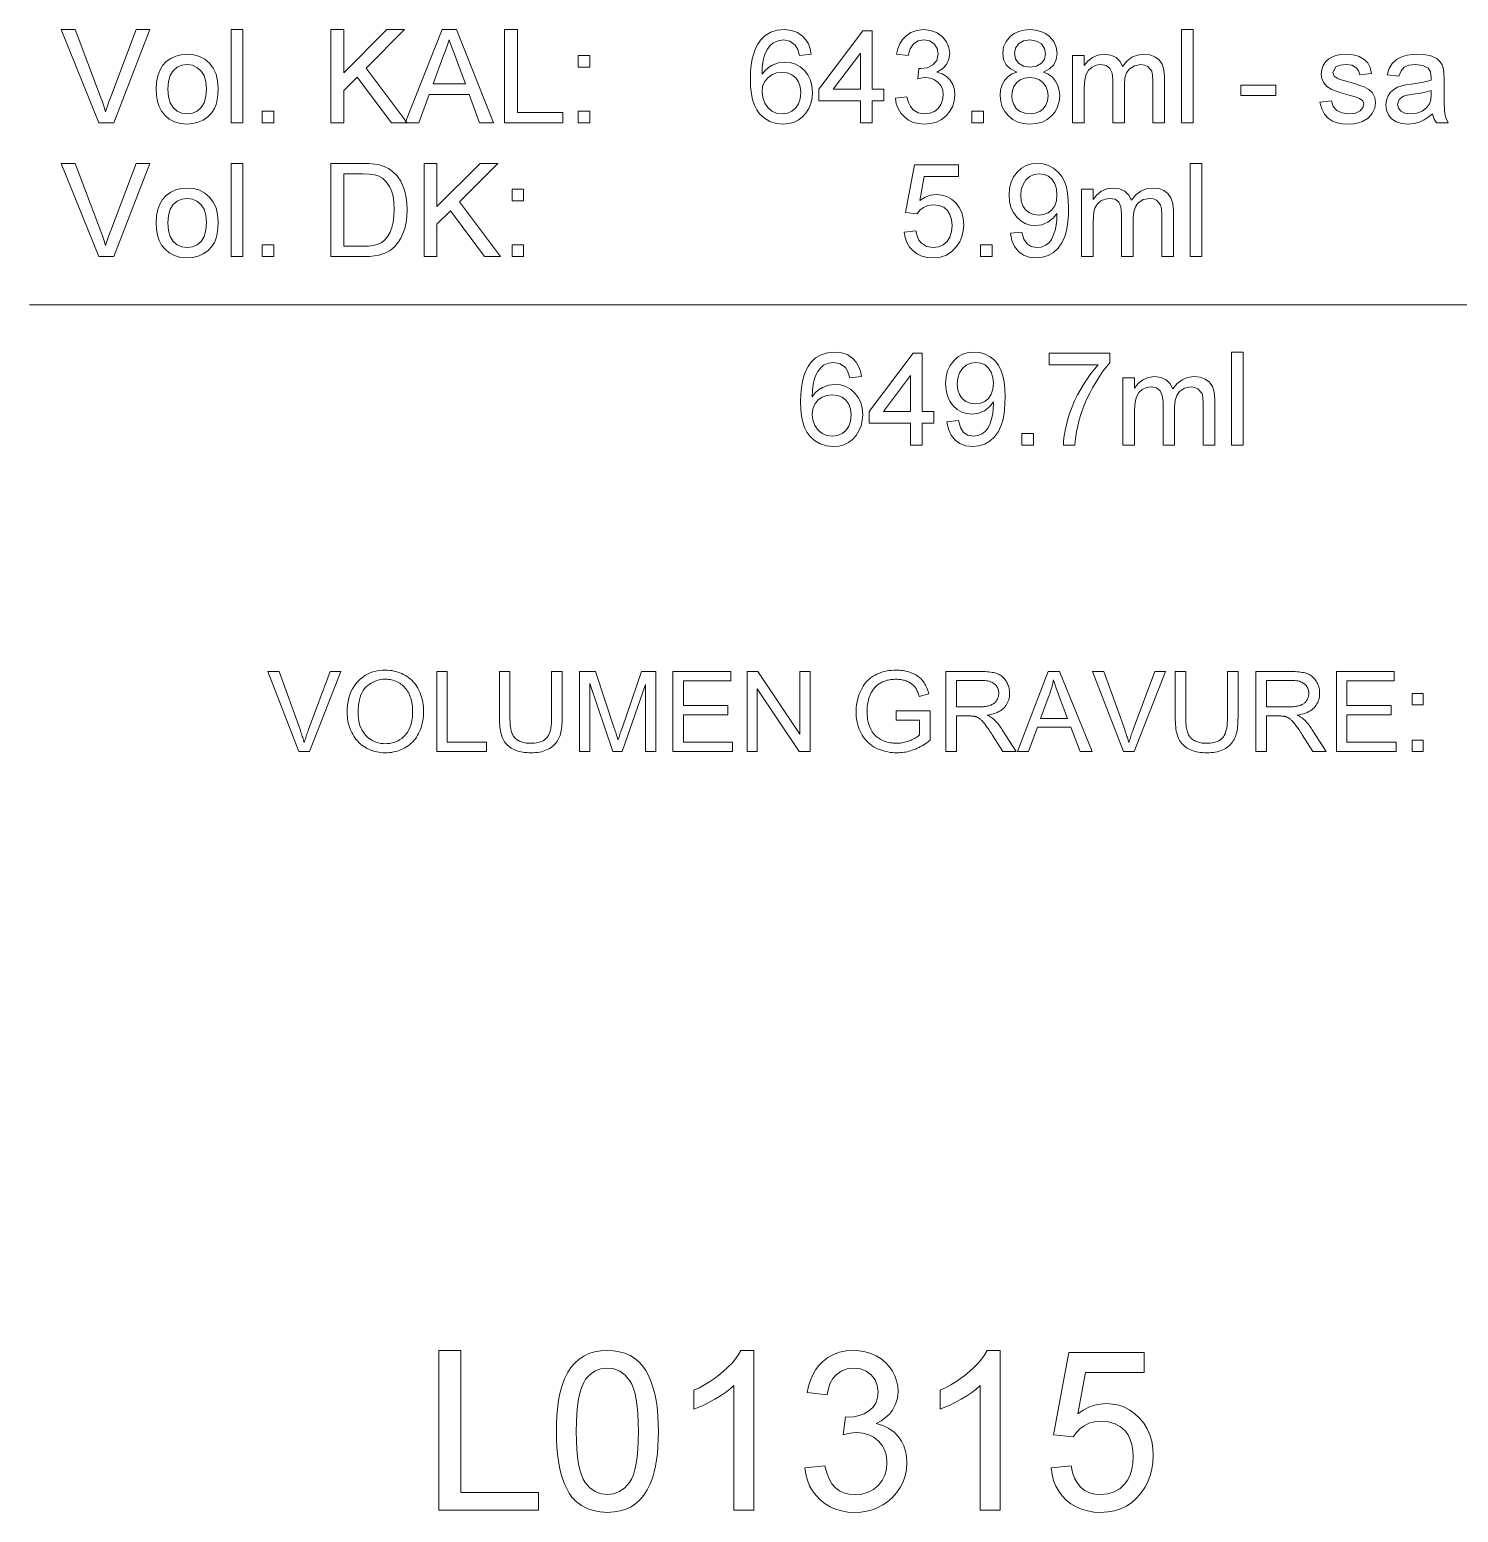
# Model space of a CAD drawing. Extents: x 0 to 594, y 0 to 575.
# Drawn here: x 374.2 to 427.9, y 61.5 to 117.2 of the extents above; entities that cross this region are included whole.
import ezdxf

# ---------------------------------------------------------------- set-up
doc = ezdxf.new("R2010")
doc.units = 0

msp = doc.modelspace()

# ---------------------------------------------------------------- linework, layer by layer
at = {"color": 7, "lineweight": 18}
msp.add_line((374.246, 106.825), (458.33, 106.825), dxfattribs=at)
at = {"color": 7, "lineweight": 13}
for points in [[(376.843, 113.656), (375.436, 117.156), (375.958, 117.156), (376.908, 114.637), (376.98, 114.44), (377.044, 114.25), (377.1, 114.07), (377.157, 114.259), (377.221, 114.448), (377.29, 114.637), (378.242, 117.156), (378.764, 117.156), (377.408, 113.656)], [(381.814, 113.656), (381.814, 117.156), (382.251, 117.156), (382.251, 113.656)], [(385.557, 113.656), (385.557, 117.156), (386.043, 117.156), (386.043, 115.536), (387.664, 117.156), (388.328, 117.156), (386.885, 115.715), (388.425, 113.656), (387.83, 113.656), (386.546, 115.374), (386.043, 114.872), (386.043, 113.656)], [(388.348, 113.656), (389.737, 117.156), (390.273, 117.156), (391.661, 113.656), (391.147, 113.656), (390.755, 114.726), (389.254, 114.726), (388.862, 113.656)], [(392.078, 113.656), (392.078, 117.156), (392.564, 117.156), (392.564, 114.045), (394.266, 114.045), (394.266, 113.656)], [(403.599, 116.233), (403.162, 116.184), (403.092, 116.415), (402.997, 116.573), (402.801, 116.719), (402.563, 116.768), (402.362, 116.741), (402.174, 116.661), (402.061, 116.556), (401.961, 116.422), (401.875, 116.26), (401.823, 116.112), (401.785, 115.933), (401.761, 115.722), (401.752, 115.479), (401.864, 115.622), (401.991, 115.738), (402.134, 115.827), (402.365, 115.913), (402.607, 115.941), (402.815, 115.921), (403.008, 115.862), (403.184, 115.763), (403.344, 115.624), (403.477, 115.454), (403.572, 115.261), (403.629, 115.045), (403.648, 114.806), (403.632, 114.591), (403.584, 114.387), (403.504, 114.193), (403.396, 114.019), (403.265, 113.874), (403.11, 113.759), (402.935, 113.675), (402.746, 113.625), (402.541, 113.608), (402.282, 113.632), (402.049, 113.706), (401.84, 113.828), (401.656, 114), (401.552, 114.145), (401.466, 114.318), (401.4, 114.52), (401.352, 114.749), (401.324, 115.007), (401.314, 115.293), (401.322, 115.57), (401.345, 115.824), (401.384, 116.056), (401.439, 116.265), (401.508, 116.452), (401.594, 116.616), (401.695, 116.758), (401.876, 116.933), (402.085, 117.057), (402.323, 117.132), (402.59, 117.156), (402.853, 117.129), (403.082, 117.047), (403.278, 116.911), (403.398, 116.777), (403.492, 116.619), (403.559, 116.438)], [(405.446, 113.656), (405.446, 114.483), (403.891, 114.483), (403.891, 114.92), (405.543, 117.108), (405.884, 117.108), (405.884, 114.92), (406.321, 114.92), (406.321, 114.483), (405.884, 114.483), (405.884, 113.656)], [(406.759, 114.58), (407.196, 114.629), (407.254, 114.426), (407.331, 114.264), (407.428, 114.145), (407.616, 114.034), (407.859, 113.997), (408.057, 114.019), (408.227, 114.087), (408.367, 114.199), (408.473, 114.345), (408.536, 114.512), (408.557, 114.7), (408.537, 114.879), (408.474, 115.036), (408.37, 115.171), (408.234, 115.274), (408.075, 115.336), (407.894, 115.356), (407.762, 115.345), (407.6, 115.309), (407.647, 115.698), (407.713, 115.693), (407.95, 115.727), (408.163, 115.829), (408.313, 116.002), (408.363, 116.249), (408.326, 116.454), (408.214, 116.62), (408.044, 116.731), (407.831, 116.768), (407.618, 116.731), (407.444, 116.622), (407.317, 116.439), (407.245, 116.184), (406.807, 116.233), (406.857, 116.44), (406.931, 116.623), (407.029, 116.781), (407.151, 116.914), (407.344, 117.049), (407.566, 117.13), (407.818, 117.156), (407.996, 117.143), (408.165, 117.102), (408.324, 117.035), (408.528, 116.891), (408.678, 116.703), (408.77, 116.486), (408.8, 116.256), (408.77, 116.042), (408.679, 115.848), (408.529, 115.683), (408.321, 115.555), (408.513, 115.491), (408.676, 115.392), (408.812, 115.259), (408.914, 115.097), (408.975, 114.91), (408.995, 114.698), (408.974, 114.479), (408.913, 114.277), (408.811, 114.092), (408.669, 113.925), (408.495, 113.786), (408.299, 113.687), (408.083, 113.628), (407.844, 113.608), (407.629, 113.625), (407.433, 113.675), (407.256, 113.76), (407.098, 113.879), (406.965, 114.024), (406.864, 114.189), (406.796, 114.375)], [(411.319, 115.564), (411.086, 115.681), (410.923, 115.84), (410.826, 116.036), (410.793, 116.268), (410.824, 116.505), (410.917, 116.716), (411.071, 116.9), (411.221, 117.012), (411.394, 117.092), (411.59, 117.14), (411.808, 117.156), (412.028, 117.14), (412.226, 117.091), (412.401, 117.009), (412.553, 116.894), (412.71, 116.707), (412.804, 116.494), (412.835, 116.256), (412.803, 116.031), (412.708, 115.838), (412.548, 115.681), (412.322, 115.564), (412.505, 115.48), (412.656, 115.367), (412.776, 115.226), (412.863, 115.06), (412.915, 114.874), (412.932, 114.667), (412.913, 114.452), (412.855, 114.254), (412.759, 114.075), (412.624, 113.913), (412.458, 113.78), (412.268, 113.684), (412.053, 113.627), (411.814, 113.608), (411.575, 113.627), (411.361, 113.684), (411.17, 113.78), (411.004, 113.914), (410.87, 114.077), (410.773, 114.259), (410.716, 114.46), (410.696, 114.68), (410.714, 114.895), (410.768, 115.085), (410.858, 115.251), (410.981, 115.388), (411.135, 115.492)], [(417.502, 113.656), (417.502, 117.156), (417.939, 117.156), (417.939, 113.656)], [(389.398, 115.115), (390.611, 115.115), (390.265, 116.059), (390.188, 116.268), (390.119, 116.456), (390.058, 116.623), (390.005, 116.768), (389.926, 116.554), (389.847, 116.338), (389.767, 116.12)], [(411.231, 116.271), (411.269, 116.061), (411.383, 115.893), (411.567, 115.783), (411.819, 115.747), (412.065, 115.783), (412.248, 115.892), (412.36, 116.054), (412.398, 116.248), (412.359, 116.451), (412.243, 116.618), (412.058, 116.73), (411.814, 116.768), (411.569, 116.731), (411.385, 116.621), (411.269, 116.46)], [(378.994, 114.92), (379.01, 115.185), (379.056, 115.42), (379.133, 115.627), (379.24, 115.805), (379.379, 115.954), (379.548, 116.076), (379.735, 116.163), (379.94, 116.215), (380.162, 116.233), (380.407, 116.212), (380.629, 116.148), (380.827, 116.042), (381.002, 115.893), (381.144, 115.707), (381.246, 115.489), (381.307, 115.239), (381.328, 114.956), (381.319, 114.726), (381.291, 114.523), (381.246, 114.345), (381.183, 114.193), (381.072, 114.022), (380.933, 113.878), (380.764, 113.762), (380.574, 113.676), (380.374, 113.625), (380.162, 113.608), (379.913, 113.629), (379.689, 113.692), (379.49, 113.798), (379.317, 113.946), (379.201, 114.093), (379.11, 114.264), (379.046, 114.459), (379.007, 114.678)], [(394.849, 115.747), (394.849, 116.184), (395.287, 116.184), (395.287, 115.747)], [(405.446, 114.92), (405.446, 116.271), (404.426, 114.92)], [(413.418, 113.656), (413.418, 116.184), (413.856, 116.184), (413.856, 115.804), (413.991, 115.978), (414.164, 116.115), (414.369, 116.203), (414.6, 116.233), (414.849, 116.203), (415.048, 116.112), (415.197, 115.966), (415.295, 115.773), (415.457, 115.974), (415.643, 116.118), (415.851, 116.204), (416.082, 116.233), (416.316, 116.21), (416.51, 116.14), (416.666, 116.025), (416.779, 115.862), (416.847, 115.649), (416.87, 115.386), (416.87, 113.656), (416.432, 113.656), (416.432, 115.23), (416.422, 115.448), (416.391, 115.596), (416.239, 115.776), (416.12, 115.827), (415.982, 115.844), (415.738, 115.8), (415.539, 115.669), (415.441, 115.529), (415.383, 115.342), (415.363, 115.108), (415.363, 113.656), (414.925, 113.656), (414.925, 115.28), (414.899, 115.526), (414.821, 115.703), (414.683, 115.809), (414.48, 115.844), (414.306, 115.82), (414.147, 115.75), (414.015, 115.634), (413.925, 115.474), (413.887, 115.336), (413.864, 115.162), (413.856, 114.952), (413.856, 113.656)], [(422.703, 114.434), (423.141, 114.483), (423.207, 114.275), (423.336, 114.122), (423.529, 114.028), (423.785, 113.997), (424.038, 114.024), (424.215, 114.107), (424.321, 114.227), (424.356, 114.367), (424.315, 114.485), (424.193, 114.576), (424.027, 114.636), (423.755, 114.71), (423.491, 114.786), (423.283, 114.855), (423.131, 114.917), (422.967, 115.021), (422.848, 115.159), (422.776, 115.321), (422.752, 115.5), (422.771, 115.664), (422.828, 115.815), (422.917, 115.948), (423.034, 116.056), (423.15, 116.124), (423.302, 116.181), (423.477, 116.22), (423.665, 116.233), (423.851, 116.223), (424.022, 116.194), (424.177, 116.145), (424.369, 116.041), (424.503, 115.906), (424.592, 115.73), (424.648, 115.504), (424.21, 115.455), (424.159, 115.618), (424.057, 115.741), (423.903, 115.818), (423.697, 115.844), (423.463, 115.822), (423.306, 115.755), (423.189, 115.546), (423.238, 115.409), (423.391, 115.305), (423.508, 115.269), (423.742, 115.205), (423.998, 115.129), (424.206, 115.062), (424.364, 115.005), (424.543, 114.91), (424.679, 114.779), (424.765, 114.613), (424.793, 114.411), (424.762, 114.202), (424.669, 114.006), (424.517, 113.837), (424.31, 113.712), (424.147, 113.654), (423.97, 113.619), (423.779, 113.608), (423.549, 113.621), (423.347, 113.66), (423.175, 113.725), (423.032, 113.816), (422.881, 113.978), (422.771, 114.184)], [(426.932, 113.997), (426.772, 113.868), (426.618, 113.768), (426.473, 113.696), (426.252, 113.63), (426.016, 113.608), (425.769, 113.63), (425.563, 113.698), (425.398, 113.81), (425.278, 113.958), (425.206, 114.13), (425.182, 114.328), (425.203, 114.504), (425.264, 114.665), (425.358, 114.803), (425.478, 114.91), (425.618, 114.991), (425.776, 115.05), (425.928, 115.082), (426.143, 115.114), (426.377, 115.146), (426.578, 115.181), (426.746, 115.22), (426.881, 115.261), (426.884, 115.365), (426.855, 115.573), (426.768, 115.709), (426.572, 115.81), (426.3, 115.844), (426.048, 115.82), (425.872, 115.747), (425.753, 115.614), (425.668, 115.406), (425.231, 115.455), (425.307, 115.698), (425.421, 115.889), (425.582, 116.035), (425.803, 116.144), (425.978, 116.193), (426.172, 116.223), (426.382, 116.233), (426.587, 116.224), (426.764, 116.199), (426.913, 116.156), (427.091, 116.069), (427.214, 115.962), (427.296, 115.829), (427.349, 115.666), (427.365, 115.515), (427.37, 115.283), (427.37, 114.74), (427.373, 114.405), (427.383, 114.157), (427.399, 113.996), (427.443, 113.822), (427.516, 113.656), (427.078, 113.656), (426.985, 113.814)], [(379.432, 114.921), (379.455, 114.638), (379.524, 114.407), (379.639, 114.227), (379.79, 114.099), (379.964, 114.022), (380.162, 113.997), (380.359, 114.022), (380.532, 114.1), (380.682, 114.228), (380.798, 114.41), (380.867, 114.645), (380.89, 114.935), (380.867, 115.209), (380.797, 115.436), (380.681, 115.613), (380.531, 115.741), (380.358, 115.818), (380.162, 115.844), (379.964, 115.818), (379.79, 115.742), (379.639, 115.615), (379.524, 115.436), (379.455, 115.204)], [(401.752, 114.815), (401.777, 114.604), (401.852, 114.401), (401.968, 114.227), (402.119, 114.1), (402.299, 114.023), (402.508, 113.997), (402.703, 114.02), (402.872, 114.092), (403.015, 114.211), (403.123, 114.37), (403.188, 114.564), (403.21, 114.792), (403.189, 115.011), (403.125, 115.196), (403.018, 115.349), (402.873, 115.462), (402.698, 115.53), (402.49, 115.552), (402.295, 115.53), (402.12, 115.462), (401.967, 115.349), (401.847, 115.199), (401.776, 115.021)], [(411.134, 114.684), (411.152, 114.511), (411.205, 114.343), (411.302, 114.196), (411.452, 114.087), (411.632, 114.019), (411.818, 113.997), (412.015, 114.018), (412.181, 114.081), (412.316, 114.187), (412.415, 114.325), (412.475, 114.486), (412.495, 114.67), (412.474, 114.857), (412.413, 115.022), (412.31, 115.163), (412.171, 115.271), (412.003, 115.336), (411.804, 115.358), (411.61, 115.336), (411.446, 115.272), (411.312, 115.165), (411.213, 115.026), (411.154, 114.866)], [(419.738, 114.677), (419.738, 115.066), (421.05, 115.066), (421.05, 114.677)], [(426.884, 114.872), (426.708, 114.818), (426.481, 114.771), (426.205, 114.729), (425.986, 114.693), (425.842, 114.653), (425.678, 114.53), (425.62, 114.35), (425.651, 114.211), (425.746, 114.098), (425.9, 114.022), (426.114, 113.997), (426.34, 114.023), (426.54, 114.1), (426.702, 114.219), (426.815, 114.367), (426.865, 114.522), (426.881, 114.736)], [(382.98, 113.656), (382.98, 114.094), (383.418, 114.094), (383.418, 113.656)], [(394.849, 113.656), (394.849, 114.094), (395.287, 114.094), (395.287, 113.656)], [(409.627, 113.656), (409.627, 114.094), (410.064, 114.094), (410.064, 113.656)], [(376.843, 108.631), (375.436, 112.131), (375.958, 112.131), (376.908, 109.611), (376.98, 109.414), (377.044, 109.225), (377.1, 109.044), (377.157, 109.233), (377.221, 109.422), (377.29, 109.611), (378.242, 112.131), (378.764, 112.131), (377.408, 108.631)], [(381.814, 108.631), (381.814, 112.131), (382.251, 112.131), (382.251, 108.631)], [(385.557, 108.631), (385.557, 112.131), (386.751, 112.131), (387, 112.125), (387.206, 112.108), (387.369, 112.081), (387.558, 112.022), (387.728, 111.939), (387.878, 111.83), (388.046, 111.66), (388.183, 111.46), (388.289, 111.232), (388.348, 111.043), (388.391, 110.842), (388.416, 110.627), (388.425, 110.4), (388.415, 110.144), (388.384, 109.908), (388.332, 109.693), (388.265, 109.499), (388.186, 109.33), (388.096, 109.183), (387.945, 109.003), (387.78, 108.866), (387.591, 108.764), (387.366, 108.69), (387.196, 108.657), (387.01, 108.637), (386.808, 108.631)], [(389.057, 108.631), (389.057, 112.131), (389.543, 112.131), (389.543, 110.51), (391.164, 112.131), (391.828, 112.131), (390.385, 110.689), (391.925, 108.631), (391.33, 108.631), (390.046, 110.348), (389.543, 109.846), (389.543, 108.631)], [(407.091, 109.554), (407.529, 109.603), (407.574, 109.411), (407.645, 109.253), (407.741, 109.13), (407.932, 109.011), (408.178, 108.971), (408.385, 108.996), (408.559, 109.072), (408.701, 109.199), (408.806, 109.367), (408.869, 109.569), (408.89, 109.804), (408.87, 110.025), (408.811, 110.214), (408.713, 110.368), (408.575, 110.483), (408.398, 110.552), (408.181, 110.575), (407.979, 110.552), (407.814, 110.481), (407.682, 110.372), (407.578, 110.235), (407.14, 110.284), (407.48, 112.082), (409.133, 112.082), (409.133, 111.645), (407.841, 111.645), (407.674, 110.739), (407.876, 110.864), (408.084, 110.939), (408.299, 110.964), (408.507, 110.944), (408.698, 110.885), (408.872, 110.785), (409.03, 110.646), (409.16, 110.476), (409.253, 110.283), (409.309, 110.068), (409.328, 109.829), (409.311, 109.6), (409.261, 109.386), (409.178, 109.189), (409.061, 109.008), (408.884, 108.821), (408.677, 108.688), (408.441, 108.609), (408.175, 108.582), (407.956, 108.599), (407.757, 108.649), (407.58, 108.732), (407.424, 108.848), (407.294, 108.992), (407.195, 109.158), (407.128, 109.345)], [(411.078, 109.506), (411.515, 109.554), (411.587, 109.29), (411.704, 109.109), (411.863, 109.006), (412.061, 108.971), (412.239, 108.992), (412.4, 109.055), (412.534, 109.153), (412.63, 109.279), (412.704, 109.445), (412.769, 109.662), (412.803, 109.826), (412.823, 109.996), (412.83, 110.17), (412.828, 110.255), (412.681, 110.071), (412.489, 109.925), (412.266, 109.829), (412.025, 109.797), (411.824, 109.817), (411.639, 109.876), (411.47, 109.975), (411.318, 110.113), (411.191, 110.284), (411.101, 110.48), (411.047, 110.7), (411.029, 110.946), (411.048, 111.2), (411.105, 111.428), (411.2, 111.63), (411.334, 111.805), (411.496, 111.948), (411.677, 112.049), (411.878, 112.11), (412.098, 112.131), (412.313, 112.11), (412.515, 112.05), (412.705, 111.948), (412.873, 111.809), (413.012, 111.636), (413.122, 111.428), (413.185, 111.24), (413.229, 111.015), (413.256, 110.751), (413.265, 110.45), (413.259, 110.194), (413.242, 109.96), (413.214, 109.748), (413.174, 109.558), (413.123, 109.389), (413.012, 109.147), (412.871, 108.947), (412.699, 108.788), (412.5, 108.674), (412.281, 108.605), (412.039, 108.582), (411.788, 108.609), (411.57, 108.69), (411.384, 108.824), (411.237, 109.008), (411.135, 109.235)], [(417.835, 108.631), (417.835, 112.131), (418.272, 112.131), (418.272, 108.631)], [(386.043, 109.02), (386.768, 109.02), (386.976, 109.027), (387.152, 109.049), (387.296, 109.085), (387.467, 109.164), (387.601, 109.27), (387.699, 109.395), (387.782, 109.545), (387.849, 109.721), (387.899, 109.923), (387.929, 110.152), (387.939, 110.407), (387.928, 110.671), (387.895, 110.902), (387.84, 111.1), (387.764, 111.267), (387.639, 111.445), (387.497, 111.579), (387.339, 111.669), (387.194, 111.709), (387, 111.734), (386.757, 111.742), (386.043, 111.742)], [(412.828, 110.956), (412.807, 111.18), (412.747, 111.371), (412.646, 111.53), (412.512, 111.648), (412.352, 111.718), (412.167, 111.742), (411.975, 111.716), (411.807, 111.64), (411.664, 111.513), (411.554, 111.346), (411.488, 111.148), (411.466, 110.921), (411.487, 110.717), (411.549, 110.54), (411.653, 110.39), (411.792, 110.277), (411.959, 110.209), (412.155, 110.186), (412.34, 110.209), (412.501, 110.277), (412.638, 110.39), (412.743, 110.544), (412.807, 110.732)], [(378.994, 109.895), (379.01, 110.159), (379.056, 110.395), (379.133, 110.601), (379.24, 110.779), (379.379, 110.928), (379.548, 111.05), (379.735, 111.137), (379.94, 111.19), (380.162, 111.207), (380.407, 111.186), (380.629, 111.122), (380.827, 111.016), (381.002, 110.868), (381.144, 110.682), (381.246, 110.464), (381.307, 110.213), (381.328, 109.93), (381.319, 109.701), (381.291, 109.497), (381.246, 109.319), (381.183, 109.167), (381.072, 108.996), (380.933, 108.852), (380.764, 108.736), (380.574, 108.651), (380.374, 108.599), (380.162, 108.582), (379.913, 108.603), (379.689, 108.667), (379.49, 108.772), (379.317, 108.92), (379.201, 109.067), (379.11, 109.238), (379.046, 109.433), (379.007, 109.652)], [(392.362, 110.721), (392.362, 111.159), (392.8, 111.159), (392.8, 110.721)], [(413.751, 108.631), (413.751, 111.159), (414.189, 111.159), (414.189, 110.778), (414.323, 110.953), (414.496, 111.089), (414.702, 111.178), (414.933, 111.207), (415.182, 111.177), (415.381, 111.086), (415.53, 110.941), (415.627, 110.748), (415.79, 110.949), (415.975, 111.092), (416.184, 111.178), (416.415, 111.207), (416.649, 111.184), (416.843, 111.115), (416.999, 110.999), (417.112, 110.836), (417.18, 110.623), (417.203, 110.36), (417.203, 108.631), (416.765, 108.631), (416.765, 110.205), (416.755, 110.423), (416.723, 110.57), (416.572, 110.75), (416.453, 110.801), (416.315, 110.818), (416.071, 110.774), (415.872, 110.643), (415.774, 110.503), (415.715, 110.316), (415.696, 110.082), (415.696, 108.631), (415.258, 108.631), (415.258, 110.254), (415.232, 110.501), (415.154, 110.677), (415.016, 110.783), (414.812, 110.818), (414.639, 110.795), (414.479, 110.724), (414.347, 110.608), (414.257, 110.449), (414.219, 110.31), (414.196, 110.136), (414.189, 109.927), (414.189, 108.631)], [(379.432, 109.895), (379.455, 109.612), (379.524, 109.381), (379.639, 109.202), (379.79, 109.074), (379.964, 108.997), (380.162, 108.971), (380.359, 108.997), (380.532, 109.074), (380.682, 109.203), (380.798, 109.384), (380.867, 109.62), (380.89, 109.909), (380.867, 110.184), (380.797, 110.41), (380.681, 110.588), (380.531, 110.716), (380.358, 110.793), (380.162, 110.818), (379.964, 110.793), (379.79, 110.716), (379.639, 110.589), (379.524, 110.41), (379.455, 110.179)], [(382.98, 108.631), (382.98, 109.068), (383.418, 109.068), (383.418, 108.631)], [(392.362, 108.631), (392.362, 109.068), (392.8, 109.068), (392.8, 108.631)], [(409.96, 108.631), (409.96, 109.068), (410.397, 109.068), (410.397, 108.631)], [(405.485, 104.123), (405.048, 104.075), (404.978, 104.306), (404.884, 104.464), (404.687, 104.609), (404.449, 104.658), (404.249, 104.631), (404.061, 104.552), (403.947, 104.446), (403.847, 104.312), (403.761, 104.151), (403.709, 104.003), (403.671, 103.823), (403.648, 103.612), (403.638, 103.369), (403.75, 103.512), (403.878, 103.628), (404.02, 103.718), (404.251, 103.803), (404.493, 103.832), (404.702, 103.812), (404.894, 103.752), (405.07, 103.653), (405.23, 103.515), (405.363, 103.345), (405.458, 103.152), (405.515, 102.936), (405.534, 102.696), (405.518, 102.481), (405.47, 102.277), (405.391, 102.083), (405.283, 101.909), (405.152, 101.764), (404.996, 101.649), (404.822, 101.565), (404.632, 101.515), (404.427, 101.498), (404.169, 101.523), (403.935, 101.596), (403.727, 101.719), (403.543, 101.891), (403.438, 102.035), (403.353, 102.209), (403.286, 102.41), (403.239, 102.64), (403.21, 102.898), (403.201, 103.184), (403.208, 103.46), (403.232, 103.714), (403.271, 103.946), (403.325, 104.155), (403.395, 104.342), (403.48, 104.507), (403.581, 104.649), (403.762, 104.823), (403.971, 104.947), (404.21, 105.022), (404.477, 105.047), (404.74, 105.02), (404.969, 104.938), (405.164, 104.802), (405.285, 104.667), (405.379, 104.509), (405.445, 104.328)], [(407.333, 101.547), (407.333, 102.373), (405.777, 102.373), (405.777, 102.811), (407.43, 104.998), (407.77, 104.998), (407.77, 102.811), (408.208, 102.811), (408.208, 102.373), (407.77, 102.373), (407.77, 101.547)], [(408.694, 102.422), (409.131, 102.471), (409.203, 102.206), (409.32, 102.025), (409.479, 101.922), (409.677, 101.887), (409.856, 101.908), (410.017, 101.971), (410.15, 102.069), (410.247, 102.196), (410.32, 102.362), (410.385, 102.578), (410.419, 102.743), (410.439, 102.912), (410.446, 103.087), (410.444, 103.172), (410.297, 102.987), (410.105, 102.841), (409.882, 102.745), (409.641, 102.714), (409.44, 102.733), (409.255, 102.793), (409.087, 102.891), (408.934, 103.03), (408.808, 103.2), (408.717, 103.396), (408.663, 103.616), (408.645, 103.862), (408.664, 104.116), (408.721, 104.344), (408.817, 104.546), (408.95, 104.721), (409.112, 104.864), (409.294, 104.966), (409.495, 105.027), (409.715, 105.047), (409.93, 105.027), (410.132, 104.966), (410.321, 104.864), (410.49, 104.725), (410.629, 104.552), (410.738, 104.344), (410.801, 104.156), (410.846, 103.931), (410.872, 103.667), (410.881, 103.366), (410.876, 103.11), (410.858, 102.877), (410.83, 102.664), (410.79, 102.474), (410.739, 102.305), (410.628, 102.063), (410.487, 101.863), (410.315, 101.705), (410.117, 101.59), (409.897, 101.521), (409.655, 101.498), (409.404, 101.525), (409.186, 101.606), (409, 101.741), (408.853, 101.924), (408.751, 102.151)], [(412.534, 104.561), (412.534, 104.998), (414.819, 104.998), (414.819, 104.644), (414.687, 104.492), (414.557, 104.322), (414.426, 104.133), (414.296, 103.927), (414.167, 103.702), (414.064, 103.506), (413.968, 103.309), (413.881, 103.109), (413.802, 102.908), (413.731, 102.705), (413.668, 102.5), (413.61, 102.277), (413.564, 102.044), (413.53, 101.801), (413.506, 101.547), (413.069, 101.547), (413.078, 101.717), (413.1, 101.902), (413.135, 102.099), (413.183, 102.311), (413.243, 102.536), (413.315, 102.766), (413.399, 102.993), (413.494, 103.216), (413.601, 103.437), (413.72, 103.654), (413.846, 103.862), (413.975, 104.057), (414.107, 104.238), (414.243, 104.406), (414.381, 104.561)], [(419.388, 101.547), (419.388, 105.047), (419.826, 105.047), (419.826, 101.547)], [(407.333, 102.811), (407.333, 104.161), (406.313, 102.811)], [(410.444, 103.872), (410.424, 104.096), (410.363, 104.288), (410.262, 104.446), (410.128, 104.564), (409.968, 104.634), (409.783, 104.658), (409.591, 104.633), (409.423, 104.556), (409.28, 104.429), (409.17, 104.262), (409.105, 104.064), (409.083, 103.837), (409.103, 103.633), (409.166, 103.456), (409.269, 103.306), (409.408, 103.193), (409.575, 103.125), (409.772, 103.102), (409.956, 103.125), (410.117, 103.193), (410.255, 103.306), (410.36, 103.46), (410.423, 103.648)], [(415.305, 101.547), (415.305, 104.075), (415.742, 104.075), (415.742, 103.694), (415.877, 103.869), (416.05, 104.006), (416.255, 104.094), (416.487, 104.123), (416.736, 104.093), (416.935, 104.002), (417.084, 103.857), (417.181, 103.664), (417.344, 103.865), (417.529, 104.008), (417.737, 104.095), (417.969, 104.123), (418.202, 104.1), (418.397, 104.031), (418.552, 103.916), (418.666, 103.752), (418.734, 103.539), (418.756, 103.276), (418.756, 101.547), (418.319, 101.547), (418.319, 103.121), (418.308, 103.339), (418.277, 103.486), (418.126, 103.666), (418.007, 103.717), (417.868, 103.734), (417.624, 103.691), (417.426, 103.559), (417.328, 103.419), (417.269, 103.232), (417.249, 102.998), (417.249, 101.547), (416.812, 101.547), (416.812, 103.17), (416.786, 103.417), (416.707, 103.593), (416.57, 103.699), (416.366, 103.734), (416.193, 103.711), (416.033, 103.64), (415.901, 103.524), (415.811, 103.365), (415.773, 103.226), (415.75, 103.052), (415.742, 102.843), (415.742, 101.547)], [(403.638, 102.706), (403.663, 102.494), (403.738, 102.292), (403.855, 102.117), (404.005, 101.99), (404.186, 101.913), (404.394, 101.887), (404.589, 101.911), (404.758, 101.982), (404.901, 102.101), (405.01, 102.261), (405.075, 102.454), (405.097, 102.682), (405.075, 102.901), (405.011, 103.087), (404.904, 103.239), (404.76, 103.352), (404.584, 103.42), (404.377, 103.443), (404.181, 103.42), (404.007, 103.352), (403.853, 103.239), (403.734, 103.089), (403.662, 102.912)], [(411.513, 101.547), (411.513, 101.984), (411.951, 101.984), (411.951, 101.547)], [(384.354, 90.044), (383.192, 93.044), (383.621, 93.044), (384.401, 90.865), (384.419, 90.813), (384.437, 90.761), (384.455, 90.71), (384.471, 90.66), (384.487, 90.611), (384.503, 90.562), (384.518, 90.514), (384.532, 90.466), (384.546, 90.42), (384.559, 90.374), (384.573, 90.423), (384.587, 90.472), (384.602, 90.521), (384.618, 90.57), (384.634, 90.619), (384.65, 90.668), (384.667, 90.717), (384.684, 90.766), (384.702, 90.816), (384.72, 90.865), (385.531, 93.044), (385.936, 93.044), (384.761, 90.044)], [(386.171, 91.505), (386.175, 91.651), (386.187, 91.791), (386.207, 91.924), (386.235, 92.051), (386.271, 92.171), (386.315, 92.285), (386.368, 92.392), (386.428, 92.493), (386.496, 92.587), (386.572, 92.675), (386.655, 92.755), (386.742, 92.827), (386.834, 92.89), (386.93, 92.945), (387.032, 92.992), (387.137, 93.03), (387.248, 93.059), (387.363, 93.08), (387.483, 93.093), (387.608, 93.097), (387.69, 93.095), (387.771, 93.089), (387.85, 93.079), (387.927, 93.065), (388.003, 93.048), (388.077, 93.026), (388.149, 93), (388.22, 92.97), (388.289, 92.936), (388.357, 92.899), (388.422, 92.857), (388.484, 92.813), (388.543, 92.766), (388.598, 92.715), (388.651, 92.661), (388.7, 92.604), (388.746, 92.544), (388.789, 92.481), (388.829, 92.415), (388.865, 92.345), (388.898, 92.273), (388.928, 92.199), (388.954, 92.124), (388.977, 92.046), (388.996, 91.966), (389.012, 91.885), (389.024, 91.802), (389.033, 91.716), (389.038, 91.629), (389.04, 91.54), (389.038, 91.45), (389.033, 91.361), (389.024, 91.275), (389.011, 91.19), (388.994, 91.108), (388.974, 91.027), (388.95, 90.948), (388.922, 90.871), (388.891, 90.796), (388.856, 90.723), (388.818, 90.653), (388.776, 90.586), (388.732, 90.523), (388.684, 90.463), (388.633, 90.407), (388.58, 90.354), (388.523, 90.305), (388.463, 90.259), (388.4, 90.217), (388.334, 90.178), (388.266, 90.143), (388.197, 90.111), (388.127, 90.084), (388.056, 90.06), (387.983, 90.039), (387.91, 90.023), (387.835, 90.01), (387.76, 90), (387.683, 89.995), (387.606, 89.993), (387.522, 89.995), (387.44, 90.001), (387.36, 90.011), (387.281, 90.026), (387.205, 90.044), (387.13, 90.067), (387.057, 90.093), (386.986, 90.124), (386.916, 90.159), (386.848, 90.198), (386.783, 90.24), (386.721, 90.285), (386.663, 90.334), (386.607, 90.385), (386.555, 90.44), (386.506, 90.497), (386.461, 90.557), (386.418, 90.621), (386.379, 90.687), (386.343, 90.756), (386.31, 90.827), (386.281, 90.899), (386.255, 90.972), (386.233, 91.046), (386.214, 91.12), (386.199, 91.196), (386.187, 91.272), (386.178, 91.349), (386.173, 91.427)], [(389.535, 90.044), (389.535, 93.044), (389.932, 93.044), (389.932, 90.398), (391.41, 90.398), (391.41, 90.044)], [(393.851, 93.044), (394.248, 93.044), (394.248, 91.311), (394.247, 91.222), (394.244, 91.137), (394.239, 91.056), (394.232, 90.979), (394.223, 90.905), (394.211, 90.835), (394.198, 90.769), (394.183, 90.706), (394.165, 90.648), (394.146, 90.592), (394.124, 90.54), (394.098, 90.49), (394.07, 90.442), (394.038, 90.396), (394.002, 90.351), (393.964, 90.309), (393.922, 90.269), (393.877, 90.23), (393.828, 90.194), (393.776, 90.16), (393.721, 90.128), (393.663, 90.1), (393.601, 90.075), (393.536, 90.053), (393.468, 90.035), (393.396, 90.02), (393.321, 90.008), (393.242, 90), (393.161, 89.995), (393.076, 89.993), (392.993, 89.994), (392.913, 89.999), (392.836, 90.006), (392.763, 90.016), (392.692, 90.029), (392.625, 90.045), (392.561, 90.064), (392.499, 90.086), (392.441, 90.111), (392.386, 90.138), (392.334, 90.169), (392.285, 90.201), (392.239, 90.237), (392.196, 90.275), (392.156, 90.316), (392.12, 90.359), (392.086, 90.405), (392.055, 90.454), (392.028, 90.505), (392.003, 90.559), (391.982, 90.616), (391.962, 90.677), (391.945, 90.742), (391.93, 90.811), (391.917, 90.884), (391.907, 90.962), (391.899, 91.043), (391.893, 91.128), (391.89, 91.217), (391.889, 91.311), (391.889, 93.044), (392.286, 93.044), (392.286, 91.313), (392.286, 91.237), (392.289, 91.165), (392.292, 91.097), (392.297, 91.033), (392.304, 90.973), (392.312, 90.918), (392.321, 90.866), (392.332, 90.819), (392.345, 90.776), (392.358, 90.737), (392.374, 90.701), (392.392, 90.666), (392.411, 90.633), (392.433, 90.602), (392.457, 90.573), (392.483, 90.545), (392.511, 90.519), (392.541, 90.495), (392.574, 90.472), (392.608, 90.451), (392.644, 90.432), (392.682, 90.415), (392.721, 90.4), (392.762, 90.387), (392.805, 90.376), (392.849, 90.367), (392.894, 90.36), (392.942, 90.355), (392.99, 90.352), (393.041, 90.351), (393.126, 90.353), (393.206, 90.359), (393.281, 90.369), (393.351, 90.383), (393.416, 90.401), (393.476, 90.422), (393.531, 90.448), (393.58, 90.478), (393.625, 90.512), (393.665, 90.549), (393.7, 90.593), (393.732, 90.644), (393.76, 90.702), (393.784, 90.767), (393.805, 90.84), (393.821, 90.92), (393.834, 91.007), (393.844, 91.102), (393.849, 91.204), (393.851, 91.313)], [(394.897, 90.044), (394.897, 93.044), (395.494, 93.044), (396.205, 90.92), (396.224, 90.862), (396.242, 90.807), (396.259, 90.755), (396.275, 90.706), (396.289, 90.661), (396.303, 90.618), (396.316, 90.578), (396.328, 90.541), (396.338, 90.507), (396.348, 90.476), (396.359, 90.51), (396.371, 90.547), (396.384, 90.588), (396.398, 90.631), (396.413, 90.678), (396.43, 90.728), (396.447, 90.78), (396.466, 90.836), (396.486, 90.895), (396.507, 90.957), (397.226, 93.044), (397.76, 93.044), (397.76, 90.044), (397.377, 90.044), (397.377, 92.555), (396.505, 90.044), (396.147, 90.044), (395.28, 92.598), (395.28, 90.044)], [(398.408, 90.044), (398.408, 93.044), (400.578, 93.044), (400.578, 92.69), (398.805, 92.69), (398.805, 91.771), (400.465, 91.771), (400.465, 91.419), (398.805, 91.419), (398.805, 90.398), (400.647, 90.398), (400.647, 90.044)], [(401.192, 90.044), (401.192, 93.044), (401.599, 93.044), (403.175, 90.689), (403.175, 93.044), (403.555, 93.044), (403.555, 90.044), (403.148, 90.044), (401.572, 92.401), (401.572, 90.044)], [(406.79, 91.221), (406.79, 91.573), (408.061, 91.575), (408.061, 90.462), (408.003, 90.416), (407.943, 90.373), (407.884, 90.332), (407.824, 90.293), (407.764, 90.257), (407.703, 90.223), (407.643, 90.192), (407.581, 90.162), (407.52, 90.135), (407.458, 90.111), (407.395, 90.088), (407.333, 90.068), (407.27, 90.051), (407.206, 90.035), (407.142, 90.022), (407.078, 90.012), (407.014, 90.003), (406.949, 89.998), (406.884, 89.994), (406.819, 89.993), (406.732, 89.995), (406.646, 90), (406.561, 90.01), (406.478, 90.023), (406.397, 90.04), (406.318, 90.061), (406.24, 90.086), (406.164, 90.114), (406.089, 90.146), (406.016, 90.182), (405.945, 90.222), (405.879, 90.265), (405.815, 90.311), (405.755, 90.361), (405.699, 90.414), (405.646, 90.47), (405.597, 90.53), (405.551, 90.593), (405.509, 90.66), (405.471, 90.73), (405.436, 90.802), (405.404, 90.876), (405.377, 90.952), (405.353, 91.03), (405.332, 91.109), (405.316, 91.19), (405.303, 91.272), (405.294, 91.356), (405.288, 91.442), (405.286, 91.53), (405.288, 91.617), (405.294, 91.703), (405.303, 91.787), (405.316, 91.871), (405.332, 91.953), (405.352, 92.034), (405.376, 92.114), (405.404, 92.193), (405.435, 92.271), (405.47, 92.347), (405.508, 92.421), (405.549, 92.491), (405.594, 92.557), (405.642, 92.62), (405.693, 92.678), (405.747, 92.732), (405.805, 92.783), (405.865, 92.83), (405.929, 92.872), (405.996, 92.911), (406.066, 92.946), (406.138, 92.977), (406.212, 93.005), (406.288, 93.029), (406.366, 93.049), (406.447, 93.066), (406.529, 93.079), (406.613, 93.088), (406.7, 93.093), (406.788, 93.095), (406.853, 93.094), (406.916, 93.091), (406.978, 93.086), (407.039, 93.078), (407.098, 93.069), (407.156, 93.057), (407.213, 93.044), (407.269, 93.028), (407.324, 93.01), (407.377, 92.99), (407.428, 92.968), (407.477, 92.944), (407.524, 92.919), (407.569, 92.892), (407.611, 92.864), (407.651, 92.834), (407.689, 92.802), (407.725, 92.768), (407.758, 92.733), (407.789, 92.696), (407.818, 92.657), (407.846, 92.616), (407.872, 92.573), (407.897, 92.527), (407.921, 92.479), (407.943, 92.429), (407.963, 92.376), (407.982, 92.322), (408, 92.264), (408.016, 92.205), (407.658, 92.107), (407.644, 92.152), (407.63, 92.195), (407.615, 92.235), (407.599, 92.274), (407.582, 92.311), (407.565, 92.346), (407.548, 92.38), (407.529, 92.411), (407.51, 92.44), (407.49, 92.467), (407.469, 92.493), (407.447, 92.517), (407.422, 92.541), (407.396, 92.563), (407.369, 92.585), (407.339, 92.605), (407.308, 92.625), (407.275, 92.643), (407.24, 92.66), (407.204, 92.677), (407.166, 92.692), (407.128, 92.705), (407.088, 92.717), (407.048, 92.727), (407.007, 92.736), (406.966, 92.743), (406.923, 92.748), (406.88, 92.752), (406.836, 92.755), (406.79, 92.756), (406.737, 92.755), (406.685, 92.752), (406.634, 92.748), (406.585, 92.742), (406.537, 92.735), (406.49, 92.726), (406.446, 92.715), (406.402, 92.702), (406.36, 92.688), (406.32, 92.673), (406.281, 92.656), (406.243, 92.637), (406.208, 92.618), (406.173, 92.598), (406.141, 92.577), (406.109, 92.554), (406.08, 92.531), (406.051, 92.507), (406.025, 92.481), (406, 92.455), (405.976, 92.427), (405.953, 92.4), (405.931, 92.371), (405.911, 92.342), (405.891, 92.313), (405.873, 92.283), (405.856, 92.253), (405.839, 92.222), (405.824, 92.19), (405.81, 92.158), (405.788, 92.102), (405.769, 92.045), (405.752, 91.987), (405.737, 91.928), (405.724, 91.868), (405.714, 91.807), (405.706, 91.745), (405.7, 91.683), (405.697, 91.619), (405.696, 91.554), (405.697, 91.475), (405.701, 91.399), (405.708, 91.325), (405.718, 91.254), (405.73, 91.186), (405.745, 91.12), (405.763, 91.057), (405.784, 90.996), (405.808, 90.938), (405.834, 90.883), (405.863, 90.83), (405.894, 90.781), (405.928, 90.734), (405.964, 90.689), (406.003, 90.648), (406.045, 90.609), (406.089, 90.573), (406.135, 90.54), (406.184, 90.51), (406.236, 90.482), (406.289, 90.457), (406.343, 90.435), (406.397, 90.415), (406.452, 90.398), (406.508, 90.384), (406.564, 90.372), (406.622, 90.363), (406.679, 90.356), (406.738, 90.352), (406.797, 90.351), (406.848, 90.352), (406.899, 90.355), (406.95, 90.36), (407.001, 90.367), (407.051, 90.376), (407.102, 90.387), (407.152, 90.4), (407.201, 90.415), (407.251, 90.431), (407.3, 90.45), (407.348, 90.47), (407.393, 90.49), (407.437, 90.511), (407.477, 90.532), (407.516, 90.553), (407.552, 90.574), (407.586, 90.596), (407.617, 90.618), (407.646, 90.64), (407.672, 90.662), (407.672, 91.221)], [(408.653, 90.044), (408.653, 93.044), (409.983, 93.044), (410.061, 93.043), (410.136, 93.041), (410.206, 93.037), (410.273, 93.031), (410.336, 93.024), (410.395, 93.015), (410.45, 93.004), (410.501, 92.992), (410.549, 92.979), (410.593, 92.963), (410.634, 92.946), (410.673, 92.926), (410.71, 92.904), (410.746, 92.879), (410.78, 92.851), (410.813, 92.822), (410.844, 92.789), (410.873, 92.755), (410.9, 92.717), (410.926, 92.678), (410.95, 92.636), (410.971, 92.594), (410.99, 92.551), (411.006, 92.507), (411.02, 92.462), (411.031, 92.417), (411.04, 92.37), (411.046, 92.323), (411.05, 92.275), (411.051, 92.225), (411.049, 92.163), (411.043, 92.102), (411.032, 92.043), (411.018, 91.986), (410.999, 91.931), (410.977, 91.879), (410.95, 91.828), (410.919, 91.779), (410.884, 91.732), (410.844, 91.687), (410.801, 91.645), (410.753, 91.606), (410.7, 91.57), (410.643, 91.538), (410.581, 91.508), (410.515, 91.482), (410.445, 91.459), (410.37, 91.439), (410.29, 91.422), (410.206, 91.409), (410.237, 91.394), (410.266, 91.379), (410.294, 91.364), (410.32, 91.349), (410.345, 91.334), (410.368, 91.319), (410.389, 91.304), (410.41, 91.289), (410.428, 91.274), (410.445, 91.26), (410.48, 91.227), (410.514, 91.193), (410.548, 91.157), (410.582, 91.119), (410.615, 91.08), (410.647, 91.039), (410.68, 90.997), (410.712, 90.953), (410.743, 90.908), (410.775, 90.861), (411.297, 90.044), (410.797, 90.044), (410.4, 90.668), (410.366, 90.721), (410.333, 90.771), (410.301, 90.819), (410.271, 90.864), (410.242, 90.907), (410.214, 90.947), (410.187, 90.984), (410.161, 91.019), (410.137, 91.052), (410.114, 91.082), (410.092, 91.109), (410.07, 91.135), (410.048, 91.16), (410.028, 91.182), (410.007, 91.203), (409.987, 91.223), (409.968, 91.24), (409.949, 91.256), (409.93, 91.27), (409.912, 91.282), (409.894, 91.293), (409.877, 91.304), (409.859, 91.313), (409.841, 91.322), (409.822, 91.331), (409.804, 91.338), (409.786, 91.345), (409.768, 91.352), (409.75, 91.357), (409.731, 91.362), (409.717, 91.365), (409.701, 91.367), (409.683, 91.369), (409.663, 91.371), (409.642, 91.373), (409.619, 91.374), (409.594, 91.375), (409.568, 91.376), (409.54, 91.376), (409.51, 91.376), (409.05, 91.376), (409.05, 90.044)], [(411.344, 90.044), (412.496, 93.044), (412.923, 93.044), (414.151, 90.044), (413.699, 90.044), (413.349, 90.953), (412.095, 90.953), (411.765, 90.044)], [(415.326, 90.044), (414.164, 93.044), (414.593, 93.044), (415.373, 90.865), (415.392, 90.813), (415.409, 90.761), (415.427, 90.71), (415.443, 90.66), (415.459, 90.611), (415.475, 90.562), (415.49, 90.514), (415.504, 90.466), (415.518, 90.42), (415.531, 90.374), (415.545, 90.423), (415.559, 90.472), (415.574, 90.521), (415.59, 90.57), (415.606, 90.619), (415.622, 90.668), (415.639, 90.717), (415.656, 90.766), (415.674, 90.816), (415.692, 90.865), (416.503, 93.044), (416.908, 93.044), (415.733, 90.044)], [(419.232, 93.044), (419.629, 93.044), (419.629, 91.311), (419.628, 91.222), (419.625, 91.137), (419.62, 91.056), (419.613, 90.979), (419.604, 90.905), (419.593, 90.835), (419.579, 90.769), (419.564, 90.706), (419.547, 90.648), (419.527, 90.592), (419.505, 90.54), (419.48, 90.49), (419.451, 90.442), (419.419, 90.396), (419.384, 90.351), (419.345, 90.309), (419.303, 90.269), (419.258, 90.23), (419.21, 90.194), (419.158, 90.16), (419.103, 90.128), (419.044, 90.1), (418.983, 90.075), (418.917, 90.053), (418.849, 90.035), (418.777, 90.02), (418.702, 90.008), (418.624, 90), (418.542, 89.995), (418.457, 89.993), (418.374, 89.994), (418.294, 89.999), (418.218, 90.006), (418.144, 90.016), (418.074, 90.029), (418.006, 90.045), (417.942, 90.064), (417.881, 90.086), (417.822, 90.111), (417.767, 90.138), (417.715, 90.169), (417.666, 90.201), (417.62, 90.237), (417.577, 90.275), (417.538, 90.316), (417.501, 90.359), (417.467, 90.405), (417.437, 90.454), (417.409, 90.505), (417.385, 90.559), (417.363, 90.616), (417.343, 90.677), (417.326, 90.742), (417.311, 90.811), (417.299, 90.884), (417.288, 90.962), (417.28, 91.043), (417.275, 91.128), (417.271, 91.217), (417.27, 91.311), (417.27, 93.044), (417.667, 93.044), (417.667, 91.313), (417.668, 91.237), (417.67, 91.165), (417.674, 91.097), (417.679, 91.033), (417.685, 90.973), (417.693, 90.918), (417.703, 90.866), (417.714, 90.819), (417.726, 90.776), (417.74, 90.737), (417.755, 90.701), (417.773, 90.666), (417.793, 90.633), (417.814, 90.602), (417.838, 90.573), (417.864, 90.545), (417.893, 90.519), (417.923, 90.495), (417.955, 90.472), (417.989, 90.451), (418.026, 90.432), (418.063, 90.415), (418.103, 90.4), (418.144, 90.387), (418.186, 90.376), (418.23, 90.367), (418.276, 90.36), (418.323, 90.355), (418.372, 90.352), (418.422, 90.351), (418.507, 90.353), (418.587, 90.359), (418.662, 90.369), (418.732, 90.383), (418.797, 90.401), (418.857, 90.422), (418.912, 90.448), (418.962, 90.478), (419.007, 90.512), (419.046, 90.549), (419.082, 90.593), (419.113, 90.644), (419.141, 90.702), (419.165, 90.767), (419.186, 90.84), (419.203, 90.92), (419.216, 91.007), (419.225, 91.102), (419.231, 91.204), (419.232, 91.313)], [(420.297, 90.044), (420.297, 93.044), (421.627, 93.044), (421.705, 93.043), (421.78, 93.041), (421.85, 93.037), (421.917, 93.031), (421.98, 93.024), (422.039, 93.015), (422.094, 93.004), (422.145, 92.992), (422.193, 92.979), (422.237, 92.963), (422.277, 92.946), (422.317, 92.926), (422.354, 92.904), (422.39, 92.879), (422.424, 92.851), (422.457, 92.822), (422.488, 92.789), (422.517, 92.755), (422.544, 92.717), (422.57, 92.678), (422.594, 92.636), (422.615, 92.594), (422.634, 92.551), (422.65, 92.507), (422.664, 92.462), (422.675, 92.417), (422.684, 92.37), (422.69, 92.323), (422.694, 92.275), (422.695, 92.225), (422.693, 92.163), (422.687, 92.102), (422.676, 92.043), (422.662, 91.986), (422.643, 91.931), (422.621, 91.879), (422.594, 91.828), (422.563, 91.779), (422.528, 91.732), (422.488, 91.687), (422.445, 91.645), (422.397, 91.606), (422.344, 91.57), (422.287, 91.538), (422.225, 91.508), (422.159, 91.482), (422.089, 91.459), (422.014, 91.439), (421.934, 91.422), (421.85, 91.409), (421.881, 91.394), (421.91, 91.379), (421.938, 91.364), (421.964, 91.349), (421.988, 91.334), (422.012, 91.319), (422.033, 91.304), (422.053, 91.289), (422.072, 91.274), (422.089, 91.26), (422.124, 91.227), (422.158, 91.193), (422.192, 91.157), (422.225, 91.119), (422.259, 91.08), (422.291, 91.039), (422.324, 90.997), (422.356, 90.953), (422.387, 90.908), (422.419, 90.861), (422.941, 90.044), (422.441, 90.044), (422.044, 90.668), (422.01, 90.721), (421.977, 90.771), (421.945, 90.819), (421.915, 90.864), (421.886, 90.907), (421.858, 90.947), (421.831, 90.984), (421.805, 91.019), (421.781, 91.052), (421.758, 91.082), (421.735, 91.109), (421.714, 91.135), (421.692, 91.16), (421.671, 91.182), (421.651, 91.203), (421.631, 91.223), (421.612, 91.24), (421.593, 91.256), (421.574, 91.27), (421.556, 91.282), (421.538, 91.293), (421.52, 91.304), (421.502, 91.313), (421.484, 91.322), (421.466, 91.331), (421.448, 91.338), (421.43, 91.345), (421.412, 91.352), (421.393, 91.357), (421.375, 91.362), (421.361, 91.365), (421.345, 91.367), (421.327, 91.369), (421.307, 91.371), (421.286, 91.373), (421.263, 91.374), (421.238, 91.375), (421.212, 91.376), (421.184, 91.376), (421.154, 91.376), (420.694, 91.376), (420.694, 90.044)], [(423.325, 90.044), (423.325, 93.044), (425.494, 93.044), (425.494, 92.69), (423.722, 92.69), (423.722, 91.771), (425.382, 91.771), (425.382, 91.419), (423.722, 91.419), (423.722, 90.398), (425.564, 90.398), (425.564, 90.044)], [(386.58, 91.499), (386.583, 91.393), (386.592, 91.291), (386.607, 91.194), (386.627, 91.102), (386.653, 91.014), (386.685, 90.931), (386.723, 90.853), (386.767, 90.779), (386.817, 90.709), (386.872, 90.645), (386.932, 90.585), (386.995, 90.532), (387.06, 90.486), (387.129, 90.445), (387.201, 90.411), (387.275, 90.383), (387.353, 90.361), (387.434, 90.345), (387.517, 90.336), (387.604, 90.333), (387.692, 90.336), (387.776, 90.345), (387.858, 90.361), (387.937, 90.383), (388.012, 90.411), (388.084, 90.446), (388.153, 90.487), (388.219, 90.534), (388.282, 90.588), (388.341, 90.648), (388.396, 90.713), (388.446, 90.784), (388.489, 90.861), (388.527, 90.942), (388.558, 91.029), (388.585, 91.121), (388.605, 91.218), (388.619, 91.321), (388.628, 91.429), (388.631, 91.542), (388.63, 91.614), (388.626, 91.685), (388.62, 91.753), (388.611, 91.82), (388.6, 91.885), (388.586, 91.948), (388.57, 92.009), (388.552, 92.068), (388.531, 92.126), (388.507, 92.181), (388.481, 92.235), (388.453, 92.286), (388.422, 92.334), (388.39, 92.38), (388.355, 92.424), (388.317, 92.465), (388.278, 92.504), (388.236, 92.54), (388.191, 92.574), (388.145, 92.605), (388.097, 92.634), (388.047, 92.659), (387.997, 92.682), (387.945, 92.701), (387.892, 92.718), (387.838, 92.731), (387.783, 92.742), (387.726, 92.749), (387.668, 92.754), (387.61, 92.756), (387.527, 92.753), (387.446, 92.744), (387.367, 92.729), (387.291, 92.709), (387.218, 92.683), (387.146, 92.651), (387.077, 92.614), (387.011, 92.57), (386.946, 92.521), (386.884, 92.466), (386.827, 92.404), (386.775, 92.335), (386.729, 92.257), (386.69, 92.172), (386.656, 92.079), (386.629, 91.979), (386.608, 91.871), (386.593, 91.754), (386.583, 91.631)], [(409.05, 91.72), (409.903, 91.72), (409.956, 91.721), (410.007, 91.722), (410.056, 91.725), (410.102, 91.729), (410.146, 91.734), (410.187, 91.74), (410.226, 91.748), (410.263, 91.756), (410.297, 91.766), (410.329, 91.776), (410.359, 91.788), (410.387, 91.802), (410.414, 91.816), (410.44, 91.832), (410.464, 91.849), (410.486, 91.868), (410.507, 91.888), (410.527, 91.91), (410.545, 91.932), (410.562, 91.956), (410.577, 91.981), (410.591, 92.007), (410.603, 92.033), (410.613, 92.059), (410.622, 92.086), (410.629, 92.113), (410.635, 92.14), (410.639, 92.168), (410.641, 92.197), (410.642, 92.225), (410.64, 92.267), (410.636, 92.308), (410.628, 92.346), (410.617, 92.384), (410.603, 92.419), (410.586, 92.454), (410.566, 92.486), (410.543, 92.518), (410.517, 92.547), (410.487, 92.575), (410.455, 92.601), (410.418, 92.625), (410.378, 92.645), (410.335, 92.663), (410.288, 92.678), (410.237, 92.691), (410.183, 92.7), (410.125, 92.707), (410.064, 92.711), (409.999, 92.713), (409.05, 92.713)], [(412.209, 91.276), (413.226, 91.276), (412.913, 92.107), (412.885, 92.181), (412.859, 92.253), (412.834, 92.322), (412.81, 92.388), (412.788, 92.452), (412.768, 92.512), (412.749, 92.571), (412.731, 92.626), (412.715, 92.679), (412.7, 92.729), (412.689, 92.671), (412.676, 92.614), (412.662, 92.556), (412.647, 92.499), (412.631, 92.441), (412.615, 92.384), (412.597, 92.327), (412.579, 92.27), (412.559, 92.213), (412.539, 92.156)], [(420.694, 91.72), (421.547, 91.72), (421.6, 91.721), (421.651, 91.722), (421.7, 91.725), (421.746, 91.729), (421.789, 91.734), (421.831, 91.74), (421.87, 91.748), (421.906, 91.756), (421.941, 91.766), (421.973, 91.776), (422.003, 91.788), (422.031, 91.802), (422.058, 91.816), (422.084, 91.832), (422.108, 91.849), (422.13, 91.868), (422.151, 91.888), (422.171, 91.91), (422.189, 91.932), (422.206, 91.956), (422.221, 91.981), (422.235, 92.007), (422.247, 92.033), (422.257, 92.059), (422.266, 92.086), (422.273, 92.113), (422.279, 92.14), (422.283, 92.168), (422.285, 92.197), (422.286, 92.225), (422.284, 92.267), (422.28, 92.308), (422.272, 92.346), (422.261, 92.384), (422.247, 92.419), (422.23, 92.454), (422.21, 92.486), (422.187, 92.518), (422.161, 92.547), (422.131, 92.575), (422.099, 92.601), (422.062, 92.625), (422.022, 92.645), (421.979, 92.663), (421.932, 92.678), (421.881, 92.691), (421.827, 92.7), (421.769, 92.707), (421.708, 92.711), (421.643, 92.713), (420.694, 92.713)], [(426.168, 91.798), (426.168, 92.217), (426.587, 92.217), (426.587, 91.798)], [(426.168, 90.044), (426.168, 90.464), (426.587, 90.464), (426.587, 90.044)], [(389.61, 61.545), (389.61, 67.545), (390.443, 67.545), (390.443, 62.211), (393.36, 62.211), (393.36, 61.545)], [(394.027, 64.5), (394.031, 64.794), (394.044, 65.073), (394.066, 65.335), (394.097, 65.581), (394.136, 65.811), (394.184, 66.024), (394.241, 66.222), (394.336, 66.475), (394.447, 66.7), (394.574, 66.899), (394.718, 67.071), (394.879, 67.216), (395.057, 67.334), (395.252, 67.426), (395.465, 67.492), (395.695, 67.532), (395.943, 67.545), (396.174, 67.533), (396.392, 67.496), (396.599, 67.436), (396.794, 67.352), (396.973, 67.245), (397.131, 67.116), (397.268, 66.967), (397.384, 66.795), (397.485, 66.603), (397.576, 66.392), (397.657, 66.16), (397.728, 65.909), (397.768, 65.725), (397.801, 65.521), (397.827, 65.296), (397.845, 65.051), (397.856, 64.786), (397.86, 64.5), (397.856, 64.209), (397.843, 63.933), (397.821, 63.672), (397.791, 63.428), (397.752, 63.199), (397.704, 62.985), (397.648, 62.787), (397.554, 62.535), (397.444, 62.309), (397.317, 62.11), (397.173, 61.938), (397.012, 61.792), (396.834, 61.673), (396.638, 61.58), (396.424, 61.514), (396.193, 61.475), (395.943, 61.461), (395.67, 61.477), (395.417, 61.525), (395.184, 61.605), (394.972, 61.717), (394.78, 61.861), (394.609, 62.037), (394.508, 62.187), (394.416, 62.352), (394.334, 62.532), (394.262, 62.727), (394.2, 62.936), (394.147, 63.16), (394.104, 63.398), (394.07, 63.652), (394.046, 63.92), (394.031, 64.203)], [(401.443, 61.545), (400.693, 61.545), (400.693, 66.22), (400.547, 66.094), (400.38, 65.968), (400.192, 65.841), (399.983, 65.715), (399.769, 65.596), (399.566, 65.493), (399.374, 65.406), (399.193, 65.335), (399.193, 66.045), (399.398, 66.144), (399.595, 66.251), (399.783, 66.364), (399.962, 66.485), (400.132, 66.612), (400.293, 66.746), (400.471, 66.91), (400.626, 67.071), (400.76, 67.231), (400.871, 67.389), (400.96, 67.545), (401.443, 67.545)], [(403.36, 63.128), (404.11, 63.211), (404.181, 62.944), (404.27, 62.716), (404.379, 62.529), (404.507, 62.382), (404.656, 62.271), (404.829, 62.191), (405.026, 62.144), (405.247, 62.128), (405.506, 62.15), (405.737, 62.215), (405.941, 62.323), (406.118, 62.475), (406.26, 62.659), (406.362, 62.863), (406.423, 63.088), (406.443, 63.334), (406.423, 63.567), (406.363, 63.78), (406.263, 63.971), (406.122, 64.14), (405.951, 64.28), (405.758, 64.379), (405.543, 64.439), (405.307, 64.459), (405.161, 64.45), (404.993, 64.423), (404.803, 64.378), (404.882, 65.045), (404.995, 65.036), (405.204, 65.05), (405.402, 65.094), (405.59, 65.167), (405.767, 65.269), (405.917, 65.402), (406.024, 65.566), (406.088, 65.762), (406.11, 65.989), (406.082, 66.23), (405.997, 66.442), (405.855, 66.625), (405.669, 66.766), (405.45, 66.85), (405.198, 66.878), (404.948, 66.85), (404.726, 66.767), (404.534, 66.628), (404.413, 66.487), (404.316, 66.315), (404.243, 66.112), (404.193, 65.878), (403.443, 65.961), (403.496, 66.203), (403.567, 66.426), (403.656, 66.63), (403.763, 66.816), (403.889, 66.982), (404.032, 67.13), (404.225, 67.279), (404.436, 67.395), (404.664, 67.478), (404.911, 67.528), (405.175, 67.545), (405.406, 67.532), (405.628, 67.493), (405.84, 67.427), (406.043, 67.336), (406.229, 67.223), (406.393, 67.09), (406.533, 66.938), (406.65, 66.767), (406.742, 66.584), (406.807, 66.396), (406.847, 66.201), (406.86, 66.002), (406.837, 65.753), (406.768, 65.52), (406.652, 65.302), (406.536, 65.152), (406.395, 65.018), (406.229, 64.901), (406.038, 64.8), (406.289, 64.722), (406.513, 64.612), (406.71, 64.469), (406.88, 64.293), (406.993, 64.131), (407.081, 63.954), (407.143, 63.761), (407.181, 63.553), (407.193, 63.33), (407.178, 63.076), (407.131, 62.835), (407.053, 62.608), (406.945, 62.394), (406.805, 62.193), (406.634, 62.005), (406.468, 61.861), (406.29, 61.739), (406.1, 61.639), (405.899, 61.561), (405.685, 61.506), (405.459, 61.472), (405.221, 61.461), (404.971, 61.474), (404.736, 61.513), (404.515, 61.577), (404.309, 61.668), (404.118, 61.784), (403.941, 61.926), (403.783, 62.088), (403.65, 62.265), (403.541, 62.458), (403.456, 62.666), (403.396, 62.89)], [(410.693, 61.545), (409.943, 61.545), (409.943, 66.22), (409.797, 66.094), (409.63, 65.968), (409.442, 65.841), (409.233, 65.715), (409.019, 65.596), (408.816, 65.493), (408.624, 65.406), (408.443, 65.335), (408.443, 66.045), (408.648, 66.144), (408.845, 66.251), (409.033, 66.364), (409.212, 66.485), (409.382, 66.612), (409.543, 66.746), (409.721, 66.91), (409.876, 67.071), (410.01, 67.231), (410.121, 67.389), (410.21, 67.545), (410.693, 67.545)], [(412.61, 63.128), (413.36, 63.211), (413.414, 62.958), (413.493, 62.739), (413.596, 62.553), (413.724, 62.4), (413.876, 62.281), (414.051, 62.196), (414.25, 62.145), (414.472, 62.128), (414.743, 62.152), (414.983, 62.226), (415.192, 62.348), (415.37, 62.519), (415.486, 62.685), (415.577, 62.872), (415.641, 63.079), (415.68, 63.307), (415.693, 63.555), (415.681, 63.79), (415.645, 64.004), (415.584, 64.198), (415.499, 64.371), (415.389, 64.523), (415.218, 64.678), (415.009, 64.789), (414.763, 64.856), (414.478, 64.878), (414.24, 64.86), (414.03, 64.806), (413.849, 64.716), (413.692, 64.597), (413.557, 64.457), (413.443, 64.295), (412.693, 64.378), (413.277, 67.461), (416.11, 67.461), (416.11, 66.711), (413.895, 66.711), (413.609, 65.159), (413.815, 65.298), (414.025, 65.406), (414.239, 65.483), (414.458, 65.529), (414.68, 65.545), (414.921, 65.53), (415.149, 65.484), (415.364, 65.408), (415.567, 65.302), (415.756, 65.166), (415.933, 65), (416.089, 64.809), (416.216, 64.602), (416.316, 64.377), (416.387, 64.135), (416.429, 63.876), (416.443, 63.599), (416.431, 63.334), (416.392, 63.081), (416.329, 62.84), (416.24, 62.611), (416.126, 62.395), (415.986, 62.19), (415.819, 61.997), (415.635, 61.833), (415.435, 61.699), (415.218, 61.595), (414.985, 61.521), (414.735, 61.476), (414.468, 61.461), (414.213, 61.474), (413.974, 61.512), (413.751, 61.575), (413.545, 61.664), (413.355, 61.778), (413.18, 61.918), (413.026, 62.078), (412.895, 62.255), (412.788, 62.448), (412.705, 62.658), (412.646, 62.885)], [(394.777, 64.503), (394.782, 64.151), (394.798, 63.832), (394.824, 63.544), (394.861, 63.287), (394.908, 63.063), (394.966, 62.87), (395.034, 62.709), (395.113, 62.58), (395.291, 62.382), (395.489, 62.241), (395.706, 62.156), (395.943, 62.128), (396.18, 62.156), (396.397, 62.242), (396.595, 62.384), (396.773, 62.582), (396.852, 62.712), (396.921, 62.873), (396.978, 63.066), (397.026, 63.29), (397.063, 63.546), (397.089, 63.833), (397.105, 64.152), (397.11, 64.503), (397.105, 64.846), (397.09, 65.159), (397.064, 65.442), (397.028, 65.695), (396.982, 65.918), (396.926, 66.111), (396.86, 66.274), (396.784, 66.407), (396.608, 66.613), (396.409, 66.76), (396.184, 66.849), (395.935, 66.878), (395.7, 66.852), (395.486, 66.774), (395.295, 66.644), (395.126, 66.463), (395.044, 66.316), (394.973, 66.141), (394.913, 65.938), (394.864, 65.707), (394.826, 65.448), (394.798, 65.161), (394.782, 64.846)]]:
    msp.add_lwpolyline(points, close=True, dxfattribs=at)

doc.saveas('drawing.dxf')
